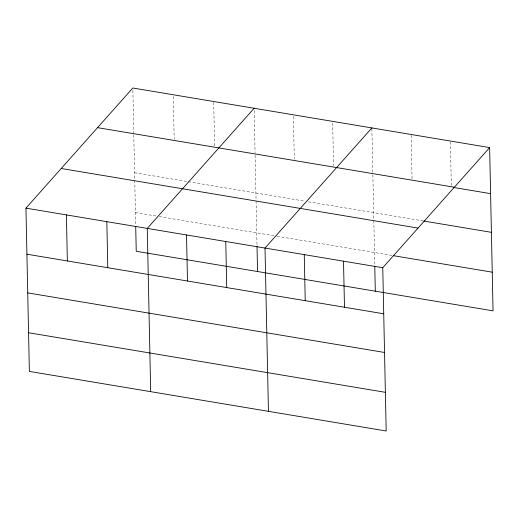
<?xml version="1.0" encoding="UTF-8"?>
<svg xmlns="http://www.w3.org/2000/svg" width="519" height="519" viewBox="0 0 519 519"><rect width="100%" height="100%" fill="white"/><g stroke="black" fill="none" stroke-linecap="round" stroke-linejoin="round"><path stroke-width="0.39" stroke-dasharray="2.6 1.95" d="M134.59 172.743L187.716 181.618M188.514 181.747L304.575 201.132M308.5 201.787L423.108 220.925M135.427 212.595L156.044 216.034M159.216 216.566L276.368 236.132M277.152 236.262L392.546 255.53M450.395 141.843L451.309 185.484M411.145 135.29L412.06 178.932M371.896 128.738L372.811 172.373M372.863 174.799L373.81 219.842M373.823 220.64L374.763 265.41M332.666 122.99L333.561 165.821M293.417 116.431L294.312 159.268M254.187 110.69L255.063 152.709M255.114 155.136L256.062 200.178M256.075 200.976L257.015 245.747M213.711 102.321L214.626 145.956M173.288 96.372L174.189 139.202M132.87 90.429L133.766 133.26M133.798 134.875L135.699 225.486"/><path stroke-width="0.78" d="M489.631 147.591L382.763 267.733L386.181 430.997L29.369 371.409L25.95 208.145L132.819 88.003L489.631 147.591L493.05 310.855L136.238 251.267L135.712 226.29M254.135 108.263L147.266 228.399L150.685 391.67M371.883 127.927L265.014 248.063L268.433 411.333M97.553 127.648L454.365 187.236M453.703 187.495L490.598 193.652M423.893 221.055L491.402 232.33M61.216 168.493L418.029 228.081M393.331 255.666L492.239 272.183M25.95 208.145L382.763 267.733M26.917 254.206L383.729 313.794M27.728 292.885L384.54 352.472M28.558 332.731L385.37 392.319M374.776 266.215L375.302 291.191M343.513 261.174L344.48 307.242M304.264 254.621L305.23 300.683M257.028 246.551L257.554 271.528M225.765 241.51L226.732 287.578M186.516 234.958L187.482 281.019M106.83 221.645L107.79 267.713M66.387 214.898L67.353 260.96"/></g></svg>
